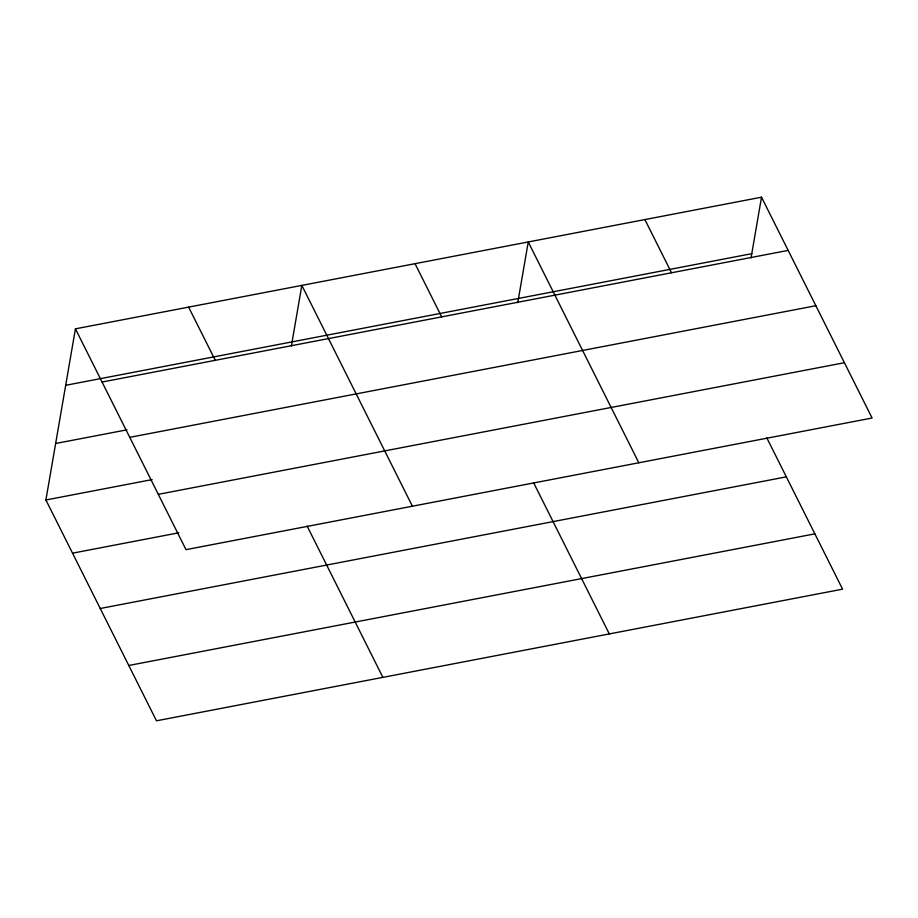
<?xml version="1.0" encoding="UTF-8"?>
<svg xmlns="http://www.w3.org/2000/svg" width="918" height="918" viewBox="0 0 918 918"><rect width="100%" height="100%" fill="white"/><g stroke="black" fill="none" stroke-linecap="round" stroke-linejoin="round"><path stroke-width="1.38" d="M766.817 437.886L842.575 589.161L156.485 720.802L45.9 499.977L75.425 328.839L761.515 197.198L872.1 418.023L185.998 549.653L75.425 328.839M291.373 346.029L301.838 285.395L412.411 506.22M517.786 302.584L528.252 241.962L638.825 462.775M751.062 257.832L761.515 197.198M65.683 385.308L751.773 253.678M102.059 382.037L788.16 250.396M55.642 443.497L126.925 429.831M129.759 437.347L815.861 305.717M45.9 499.977L152.113 479.598M158.298 494.343L844.399 362.713M72.545 553.175L178.758 532.796M100.246 608.496L786.336 476.855M128.784 665.481L814.874 533.851M644.884 219.574L671.528 272.784M533.553 482.639L609.3 633.925M415.039 263.673L441.684 316.882M307.14 526.083L382.886 677.358M188.626 307.117L215.271 360.315"/></g></svg>
